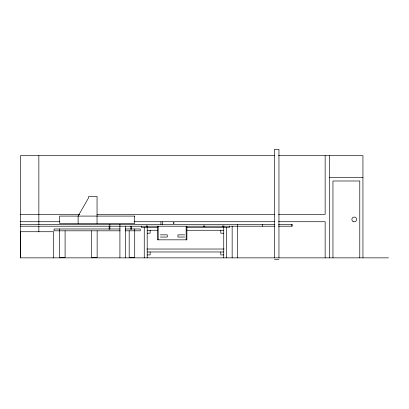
<?xml version="1.0" encoding="UTF-8"?>
<svg xmlns="http://www.w3.org/2000/svg" width="409" height="409" viewBox="0 0 409 409"><rect width="100%" height="100%" fill="white"/><g stroke="black" fill="none" stroke-linecap="round" stroke-linejoin="round"><path stroke-width="0.61" d="M147.184 225.937L146.831 226.213L146.473 225.937M204.592 225.937L204.234 226.213L203.881 225.937M223.728 225.937L223.37 226.213L223.017 225.937M186.622 239.705L186.151 239.827L186.151 226.213M274.664 155.665L20.45 155.665L20.45 257.859L388.55 257.859M278.498 155.665L362.941 155.665L362.941 257.859M329.455 177.491L362.941 177.491M20.45 214.362L79.75 214.362M97.005 214.362L274.664 214.362M278.498 214.362L325.15 214.362L325.15 155.665M20.45 221.724L59.939 221.724M134.07 221.724L274.664 221.724M278.498 221.724L325.15 221.724L325.15 257.859M20.45 224.372L274.797 224.372M278.473 224.372L292.031 224.372L292.031 226.213L278.473 226.213M20.45 226.213L274.797 226.213M157.828 227.317L141.309 227.317L141.309 226.136M186.422 227.317L229.628 227.317L229.628 226.136M120.108 228.974L54.049 228.974L54.049 230.814L120.108 230.814M125.164 228.974L140.236 228.974L140.236 230.814L125.164 230.814M147.199 230.262L157.777 230.262M186.422 230.262L223.738 230.262M147.199 233.202L150.139 233.202L150.139 230.262M223.738 233.202L220.794 233.202L220.794 230.262M160.338 234.848L167.276 234.848L167.276 237.051L160.338 237.051M184.689 234.848L177.946 234.848L177.946 237.051L184.689 237.051M146.811 249.025L224.127 249.025M147.199 251.97L223.738 251.97M147.199 254.914L150.139 254.914L150.139 251.97M223.738 254.914L220.794 254.914L220.794 251.97M274.531 259.7L278.948 259.7M359.777 257.859L359.777 180.988L332.952 180.988L332.952 257.859M329.455 155.665L329.455 257.859M291.954 224.372L291.954 226.213M278.948 257.859L278.948 149.3L274.531 149.3L274.531 257.859M262.517 224.372L262.517 226.213M237.675 224.372L237.675 257.859M232.154 226.213L232.154 257.859M226.683 227.317L226.683 257.859M223.738 227.317L223.738 257.859M186.887 226.213L186.887 239.827L157.45 239.827L157.45 226.213M173.886 222.43L173.886 223.58M173.779 222.43L173.779 223.58M162.572 221.847L162.572 224.469M160.931 221.847L160.931 224.469M158.186 226.213L158.186 239.827M147.199 227.317L147.199 257.859M144.254 227.317L144.254 257.859M134.714 228.974L134.714 257.419L129.193 257.419L129.193 230.814M131.586 226.213L131.586 229.28M130.849 226.213L130.849 229.28M125.435 226.213L125.435 257.859M119.914 224.372L119.914 257.859M109.873 224.372L109.873 229.28M109.137 226.213L109.137 229.28M97.143 230.814L97.143 257.419L91.621 257.419L91.621 230.814M97.045 223.452L97.045 196.443L88.692 196.443L88.692 197.619L78.119 216.09L78.119 223.452M65.092 230.814L65.092 257.419L59.571 257.419L59.571 228.974M53.676 257.859L53.676 231.729L20.557 231.729L20.557 257.859M38.85 155.665L38.85 224.894M38.85 226.162L38.85 231.867M147.542 226.034A0.736 0.736 0 0 1 146.12 226.034M224.081 226.034A0.736 0.736 0 0 1 222.66 226.034M204.945 226.034A0.736 0.736 0 0 1 203.524 226.034M134.714 216.09L59.571 216.09L59.571 223.452L134.714 223.452L134.714 216.09M353.059 221.494A2.393 2.393 0 0 0 356.648 219.423A2.393 2.393 0 0 0 353.059 217.353A2.393 2.393 0 0 0 353.059 221.494"/></g></svg>
